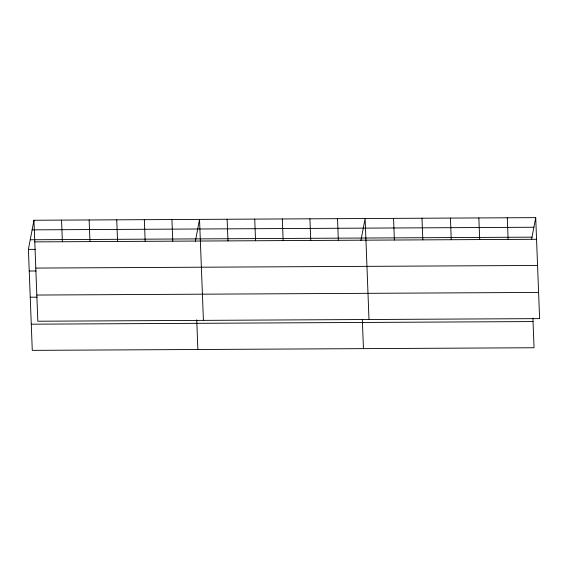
<?xml version="1.0" encoding="UTF-8"?>
<svg xmlns="http://www.w3.org/2000/svg" width="568" height="568" viewBox="0 0 568 568"><rect width="100%" height="100%" fill="white"/><g stroke="black" fill="none" stroke-linecap="round" stroke-linejoin="round"><path stroke-width="0.85" d="M532.912 318.087L534.048 347.751L32.277 350.364L28.4 249.38L33.952 220.249L535.723 217.636L539.6 318.62L37.829 321.232L33.952 220.249M195.356 241.308L199.531 219.39L203.415 320.366M360.943 240.449L365.118 218.524L368.994 319.507M531.549 239.561L535.723 217.636M32.12 229.862L533.892 227.25M30.232 239.767L532.003 237.154M34.783 241.89L536.554 239.277M28.4 249.38L35.301 249.345M35.784 268.075L537.555 265.462M29.231 271.028L36.132 270.986M36.821 295.048L538.592 292.435M30.239 297.206L37.14 297.171M31.275 324.186L533.047 321.566M507.288 217.785L508.119 239.426M478.852 217.934L479.683 239.575M450.417 218.076L451.248 239.724M421.988 218.226L422.819 239.866M393.553 218.375L394.384 240.016M362.341 319.848L363.449 348.638M337.52 218.666L338.351 240.307M309.922 218.815L310.753 240.456M282.324 218.957L283.155 240.598M254.727 219.099L255.557 240.74M227.129 219.241L227.96 240.882M196.727 319.841L197.863 349.505M171.934 219.532L172.764 241.173M144.336 219.674L145.167 241.315M116.738 219.816L117.576 241.457M89.14 219.965L89.978 241.606M61.543 220.107L62.381 241.748"/></g></svg>
